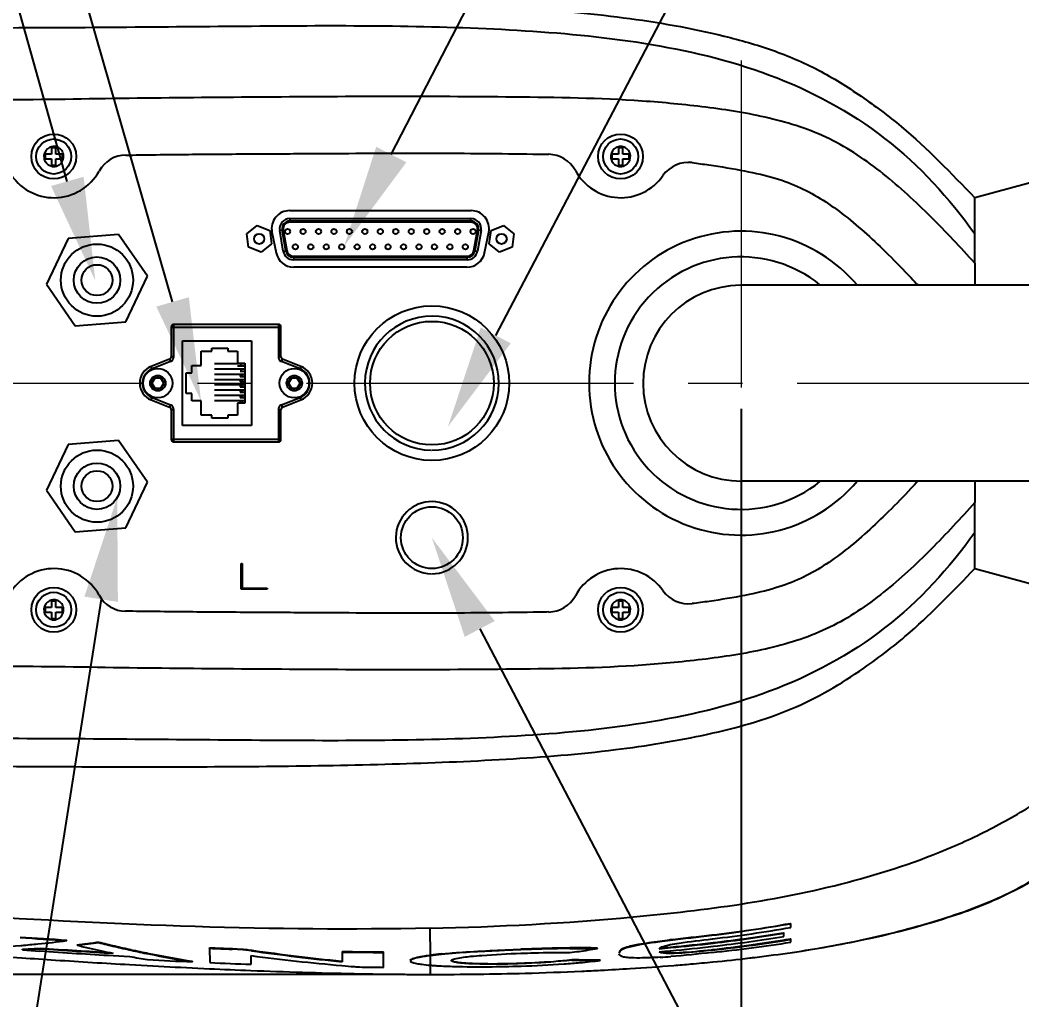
# Model space of a CAD drawing. Header units: millimetres. Extents: x 4086 to 8300, y 123 to 1549.
# Drawn here: x 6766.3 to 6824.6, y 633.9 to 691 of the extents above; entities that cross this region are included whole.
import ezdxf
from ezdxf import colors
from ezdxf.entities.mleader import LeaderData, LeaderLine
from ezdxf.math import Vec2, Vec3

# ---------------------------------------------------------------- set-up
doc = ezdxf.new("R2010")
doc.units = ezdxf.units.MM
doc.linetypes.add('CENTER2', pattern=[28.575, 19.05, -3.175, 3.175, -3.175])
doc.layers.add('中心线层', color=7, linetype='CENTER2', lineweight=0)
doc.layers.add('轮廓实线层', color=7, linetype='Continuous', lineweight=30)
doc.styles.add('思源黑', font='SourceHanSansCN-Normal.ttf')
doc.dimstyles.new('尺寸标注_3_10比例', dxfattribs={"dimtxt": 7, "dimasz": 6, "dimexe": 2, "dimexo": 1.5, "dimgap": 1, "dimtad": 1, "dimdec": 1, "dimlfac": 3.333333, "dimdsep": 46, "dimtxsty": '思源黑', "dimcen": 0.09, "dimadec": 0, "dimazin": 0, "dimtp": 0.01, "dimtm": 0.01, "dimtfac": 1, "dimtdec": 1, "dimtofl": 0, "dimtmove": 0, "dimatfit": 3, "dimfxl": 0, "dimtolj": 1, "dimarcsym": 0})

# ---------------------------------------------------------------- blocks, each defined once
blk = doc.blocks.new('*D1403')
at = {"layer": 'Defpoints', "color": 0}
for p in [(6673.255, 669.869), (6808.255, 669.869), (6808.255, 583.463)]:
    blk.add_point(p, dxfattribs=at)
at = {"layer": '轮廓实线层', "color": 0, "lineweight": -2}
for p, q in [((6673.255, 668.369), (6673.255, 581.463)), ((6808.255, 668.369), (6808.255, 581.463)), ((6679.255, 583.463), (6802.255, 583.463))]:
    blk.add_line(p, q, dxfattribs=at)
at = {"layer": '轮廓实线层', "color": 0}
for points in [[(6679.255, 584.463), (6679.255, 582.463), (6673.255, 583.463)], [(6802.255, 582.463), (6802.255, 584.463), (6808.255, 583.463)]]:
    blk.add_solid(points, dxfattribs=at)
at = {"layer": '轮廓实线层', "color": 0, "insert": (6740.755, 588.089), "char_height": 7, "attachment_point": 5, "style": '思源黑'}
blk.add_mtext('\\A1;450', dxfattribs=at)
blk = doc.blocks.new('*D1406')
at = {"layer": 'Defpoints', "color": 0}
for p in [(6808.255, 669.869), (6973.255, 669.869), (6973.255, 583.587)]:
    blk.add_point(p, dxfattribs=at)
at = {"layer": '轮廓实线层', "color": 0, "lineweight": -2}
for p, q in [((6808.255, 668.369), (6808.255, 581.587)), ((6973.255, 668.369), (6973.255, 581.587)), ((6814.255, 583.587), (6967.255, 583.587))]:
    blk.add_line(p, q, dxfattribs=at)
at = {"layer": '轮廓实线层', "color": 0}
for points in [[(6814.255, 584.587), (6814.255, 582.587), (6808.255, 583.587)], [(6967.255, 582.587), (6967.255, 584.587), (6973.255, 583.587)]]:
    blk.add_solid(points, dxfattribs=at)
at = {"layer": '轮廓实线层', "color": 0, "insert": (6890.755, 588.213), "char_height": 7, "attachment_point": 5, "style": '思源黑'}
blk.add_mtext('\\A1;550', dxfattribs=at)
blk = doc.blocks.new('*D1413')
at = {"layer": 'Defpoints', "color": 0}
for p in [(6790.176, 704.306), (6595.76, 635.432), (6790.175, 635.432)]:
    blk.add_point(p, dxfattribs=at)
at = {"layer": '轮廓实线层', "color": 0, "lineweight": -2}
for p, q in [((6788.676, 704.306), (6593.76, 704.306)), ((6595.76, 698.306), (6595.76, 641.432)), ((6788.675, 635.432), (6593.76, 635.432))]:
    blk.add_line(p, q, dxfattribs=at)
at = {"layer": '轮廓实线层', "color": 0}
for points in [[(6596.76, 698.306), (6594.76, 698.306), (6595.76, 704.306)], [(6594.76, 641.432), (6596.76, 641.432), (6595.76, 635.432)]]:
    blk.add_solid(points, dxfattribs=at)
at = {"layer": '轮廓实线层', "color": 0, "insert": (6591.133, 669.869), "char_height": 7, "attachment_point": 5, "rotation": 90, "style": '思源黑'}
blk.add_mtext('\\A1;229.6', dxfattribs=at)

msp = doc.modelspace()

# ---------------------------------------------------------------- linework, layer by layer
for p, q in [((6834.178, 683.969), (6821.868, 680.669)), ((6767.73, 683.196), (6767.73, 682.941)), ((6768.113, 683.196), (6767.73, 683.196)), ((6768.113, 683.579), (6768.113, 683.196)), ((6768.368, 683.579), (6768.113, 683.579)), ((6768.368, 683.196), (6768.368, 683.579)), ((6768.75, 683.196), (6768.368, 683.196)), ((6768.75, 682.941), (6768.75, 683.196)), ((6800.73, 683.196), (6800.73, 682.941)), ((6801.113, 683.196), (6800.73, 683.196)), ((6801.113, 683.579), (6801.113, 683.196)), ((6801.368, 683.579), (6801.113, 683.579)), ((6801.368, 683.196), (6801.368, 683.579)), ((6801.75, 683.196), (6801.368, 683.196)), ((6801.75, 682.941), (6801.75, 683.196)), ((6767.73, 682.941), (6768.113, 682.941)), ((6768.113, 682.941), (6768.113, 682.559)), ((6768.368, 682.559), (6768.368, 682.941)), ((6768.368, 682.941), (6768.75, 682.941)), ((6800.73, 682.941), (6801.113, 682.941)), ((6801.113, 682.941), (6801.113, 682.559)), ((6801.368, 682.559), (6801.368, 682.941)), ((6801.368, 682.941), (6801.75, 682.941)), ((6768.113, 682.559), (6768.368, 682.559)), ((6801.113, 682.559), (6801.368, 682.559)), ((6821.869, 678.569), (6821.868, 680.669)), ((6781.974, 679.919), (6792.537, 679.919)), ((6781.984, 679.454), (6781.984, 679.304)), ((6781.984, 679.454), (6792.526, 679.454)), ((6792.526, 679.304), (6781.984, 679.304)), ((6792.526, 679.244), (6781.984, 679.244)), ((6792.526, 679.304), (6792.526, 679.454)), ((6772.016, 678.529), (6769.082, 678.292)), ((6773.69, 676.107), (6772.016, 678.529)), ((6779.474, 678.557), (6780.087, 679.041)), ((6779.587, 677.786), (6779.474, 678.557)), ((6780.087, 679.041), (6780.811, 678.752)), ((6780.811, 678.752), (6780.924, 677.98)), ((6780.944, 678.662), (6781.186, 677.462)), ((6781.541, 678.776), (6781.393, 678.75)), ((6781.603, 677.55), (6781.393, 678.75)), ((6781.751, 677.576), (6781.541, 678.776)), ((6781.6, 678.787), (6781.81, 677.587)), ((6792.7, 677.587), (6792.91, 678.787)), ((6792.969, 678.776), (6792.759, 677.576)), ((6793.117, 678.75), (6792.907, 677.55)), ((6793.117, 678.75), (6792.969, 678.776)), ((6793.324, 677.462), (6793.566, 678.662)), ((6793.586, 677.98), (6793.699, 678.752)), ((6793.699, 678.752), (6794.423, 679.041)), ((6794.423, 679.041), (6795.036, 678.557)), ((6795.036, 678.557), (6794.923, 677.786)), ((6821.869, 676.848), (6821.869, 678.569)), ((6769.082, 678.292), (6767.82, 675.631)), ((6780.924, 677.98), (6780.311, 677.497)), ((6794.199, 677.497), (6793.586, 677.98)), ((6780.311, 677.497), (6779.587, 677.786)), ((6781.603, 677.55), (6781.751, 677.576)), ((6792.759, 677.576), (6792.907, 677.55)), ((6794.923, 677.786), (6794.199, 677.497)), ((6782.194, 677.264), (6792.316, 677.264)), ((6782.194, 677.204), (6782.194, 677.054)), ((6782.194, 677.204), (6792.316, 677.204)), ((6792.316, 677.054), (6782.194, 677.054)), ((6792.316, 677.054), (6792.316, 677.204)), ((6821.869, 676.848), (6821.868, 675.569)), ((6792.295, 676.619), (6782.215, 676.619)), ((6767.82, 675.631), (6769.494, 673.208)), ((6772.428, 673.446), (6773.69, 676.107)), ((6983.755, 675.569), (6808.255, 675.569)), ((6769.494, 673.208), (6772.428, 673.446)), ((6775.225, 671.411), (6775.225, 673.289)), ((6781.315, 673.289), (6775.225, 673.289)), ((6781.315, 673.289), (6781.315, 671.411)), ((6775.075, 673.139), (6775.075, 671.411)), ((6775.075, 673.139), (6781.465, 673.139)), ((6781.465, 671.411), (6781.465, 673.139)), ((6775.735, 667.409), (6775.735, 672.329)), ((6775.735, 672.329), (6779.755, 672.329)), ((6779.755, 672.329), (6779.755, 667.409)), ((6776.815, 670.904), (6776.815, 671.729)), ((6776.815, 671.729), (6777.445, 671.729)), ((6777.445, 671.729), (6777.445, 671.909)), ((6777.445, 671.909), (6778.375, 671.909)), ((6778.375, 671.909), (6778.375, 671.729)), ((6778.375, 671.729), (6778.945, 671.729)), ((6778.945, 671.729), (6778.945, 671.039)), ((6774.98, 671.272), (6773.907, 670.844)), ((6775.036, 671.133), (6773.962, 670.705)), ((6774.98, 671.272), (6775.036, 671.133)), ((6775.225, 671.411), (6775.075, 671.411)), ((6777.6, 671.009), (6779.365, 671.009)), ((6778.945, 671.039), (6779.365, 671.039)), ((6779.125, 671.009), (6779.125, 670.871)), ((6779.365, 671.039), (6779.365, 668.699)), ((6781.465, 671.411), (6781.315, 671.411)), ((6781.504, 671.133), (6781.56, 671.272)), ((6782.578, 670.705), (6781.504, 671.133)), ((6782.633, 670.844), (6781.56, 671.272)), ((6773.962, 670.705), (6773.907, 670.844)), ((6775.945, 669.269), (6775.945, 670.469)), ((6775.945, 670.469), (6776.275, 670.469)), ((6776.275, 670.469), (6776.275, 670.904)), ((6776.275, 670.904), (6776.815, 670.904)), ((6777.6, 670.703), (6779.365, 670.703)), ((6777.6, 670.397), (6779.365, 670.397)), ((6778.945, 670.871), (6779.365, 670.871)), ((6779.085, 670.565), (6779.365, 670.565)), ((6779.085, 670.397), (6779.085, 670.259)), ((6779.125, 670.703), (6779.125, 670.565)), ((6779.221, 670.259), (6779.221, 670.397)), ((6782.633, 670.844), (6782.578, 670.705)), ((6774.122, 670.169), (6773.949, 669.869)), ((6773.949, 669.869), (6774.122, 669.569)), ((6774.468, 670.169), (6774.122, 670.169)), ((6774.641, 669.869), (6774.468, 670.169)), ((6774.468, 669.569), (6774.641, 669.869)), ((6777.6, 670.091), (6779.365, 670.091)), ((6777.6, 669.785), (6779.365, 669.785)), ((6779.085, 670.259), (6779.365, 670.259)), ((6779.085, 670.091), (6779.085, 669.953)), ((6779.085, 669.953), (6779.365, 669.953)), ((6779.085, 669.785), (6779.085, 669.647)), ((6779.221, 669.953), (6779.221, 670.091)), ((6779.221, 669.647), (6779.221, 669.785)), ((6782.072, 670.169), (6781.899, 669.869)), ((6781.899, 669.869), (6782.072, 669.569)), ((6782.418, 670.169), (6782.072, 670.169)), ((6782.591, 669.869), (6782.418, 670.169)), ((6782.418, 669.569), (6782.591, 669.869)), ((6774.122, 669.569), (6774.468, 669.569)), ((6776.275, 669.269), (6775.945, 669.269)), ((6776.275, 668.834), (6776.275, 669.269)), ((6777.6, 669.479), (6779.365, 669.479)), ((6777.6, 669.173), (6779.365, 669.173)), ((6779.085, 669.647), (6779.365, 669.647)), ((6779.085, 669.479), (6779.085, 669.341)), ((6779.085, 669.341), (6779.365, 669.341)), ((6779.085, 669.173), (6779.085, 669.035)), ((6779.221, 669.341), (6779.221, 669.479)), ((6779.221, 669.035), (6779.221, 669.173)), ((6782.072, 669.569), (6782.418, 669.569)), ((6773.907, 668.893), (6773.962, 669.033)), ((6773.907, 668.893), (6774.98, 668.466)), ((6773.962, 669.033), (6775.036, 668.605)), ((6775.036, 668.605), (6774.98, 668.466)), ((6776.815, 668.834), (6776.275, 668.834)), ((6776.815, 668.009), (6776.815, 668.834)), ((6777.6, 668.867), (6779.365, 668.867)), ((6778.945, 668.729), (6779.365, 668.729)), ((6778.945, 668.699), (6778.945, 668.009)), ((6779.365, 668.699), (6778.945, 668.699)), ((6779.085, 669.035), (6779.365, 669.035)), ((6779.085, 668.867), (6779.085, 668.729)), ((6779.221, 668.729), (6779.221, 668.867)), ((6781.504, 668.605), (6782.578, 669.033)), ((6781.56, 668.466), (6781.504, 668.605)), ((6781.56, 668.466), (6782.633, 668.893)), ((6782.578, 669.033), (6782.633, 668.893)), ((6775.075, 668.326), (6775.075, 666.599)), ((6775.075, 668.326), (6775.225, 668.326)), ((6775.225, 666.449), (6775.225, 668.326)), ((6777.445, 668.009), (6776.815, 668.009)), ((6777.445, 667.829), (6777.445, 668.009)), ((6778.375, 668.009), (6778.375, 667.829)), ((6778.945, 668.009), (6778.375, 668.009)), ((6781.315, 668.326), (6781.315, 666.449)), ((6781.315, 668.326), (6781.465, 668.326)), ((6781.465, 666.599), (6781.465, 668.326)), ((6778.375, 667.829), (6777.445, 667.829)), ((6779.755, 667.409), (6775.735, 667.409)), ((6769.082, 666.292), (6767.82, 663.631)), ((6772.016, 666.529), (6769.082, 666.292)), ((6773.69, 664.107), (6772.016, 666.529)), ((6775.075, 666.599), (6781.465, 666.599)), ((6775.225, 666.449), (6781.315, 666.449)), ((6772.428, 661.446), (6773.69, 664.107)), ((6983.755, 664.169), (6808.255, 664.169)), ((6821.868, 664.169), (6821.869, 662.922)), ((6767.82, 663.631), (6769.494, 661.208)), ((6821.869, 661.168), (6821.869, 662.922)), ((6769.494, 661.208), (6772.428, 661.446)), ((6821.868, 659.069), (6821.869, 661.168)), ((6779.155, 657.869), (6779.155, 659.369)), ((6779.155, 659.369), (6779.215, 659.369)), ((6779.215, 659.369), (6779.215, 657.929)), ((6821.868, 659.069), (6834.178, 655.768)), ((6780.655, 657.869), (6779.155, 657.869)), ((6779.215, 657.929), (6780.655, 657.929)), ((6780.655, 657.929), (6780.655, 657.869)), ((6768.113, 657.179), (6768.113, 656.796)), ((6768.368, 657.179), (6768.113, 657.179)), ((6768.368, 656.796), (6768.368, 657.179)), ((6801.113, 657.179), (6801.113, 656.796)), ((6801.368, 657.179), (6801.113, 657.179)), ((6801.368, 656.796), (6801.368, 657.179)), ((6767.73, 656.796), (6767.73, 656.541)), ((6768.113, 656.796), (6767.73, 656.796)), ((6767.73, 656.541), (6768.113, 656.541)), ((6768.113, 656.541), (6768.113, 656.159)), ((6768.75, 656.796), (6768.368, 656.796)), ((6768.368, 656.159), (6768.368, 656.541)), ((6768.368, 656.541), (6768.75, 656.541)), ((6768.75, 656.541), (6768.75, 656.796)), ((6800.73, 656.796), (6800.73, 656.541)), ((6801.113, 656.796), (6800.73, 656.796)), ((6800.73, 656.541), (6801.113, 656.541)), ((6801.113, 656.541), (6801.113, 656.159)), ((6801.75, 656.796), (6801.368, 656.796)), ((6801.368, 656.159), (6801.368, 656.541)), ((6801.368, 656.541), (6801.75, 656.541)), ((6801.75, 656.541), (6801.75, 656.796)), ((6768.113, 656.159), (6768.368, 656.159)), ((6801.113, 656.159), (6801.368, 656.159)), ((6811.114, 638.403), (6811.151, 638.409)), ((6811.151, 638.378), (6811.151, 638.409)), ((6811.153, 638.17), (6811.151, 638.378)), ((6790.166, 636.556), (6790.159, 638.128)), ((6810.722, 637.864), (6810.755, 637.869)), ((6810.755, 637.643), (6810.755, 637.869)), ((6766.316, 637.121), (6766.389, 637.127)), ((6769.002, 637.406), (6769.002, 637.436)), ((6769.606, 637.133), (6769.606, 637.163)), ((6770.858, 637.289), (6770.858, 637.319)), ((6804.139, 637.44), (6804.097, 637.435)), ((6806.574, 637.502), (6806.606, 637.506)), ((6811.132, 637.502), (6811.161, 637.507)), ((6811.161, 637.313), (6811.161, 637.507)), ((6766.412, 636.898), (6766.755, 636.919)), ((6766.412, 636.868), (6766.412, 636.898)), ((6766.412, 636.868), (6767.428, 636.799)), ((6767.439, 636.934), (6767.439, 636.964)), ((6771.69, 636.534), (6772.669, 636.478)), ((6777.31, 636.96), (6777.31, 636.99)), ((6777.31, 636.96), (6777.323, 636.122)), ((6778.62, 636.907), (6778.62, 636.938)), ((6779.662, 636.826), (6779.662, 636.856)), ((6779.662, 636.856), (6779.766, 636.841)), ((6779.762, 636.811), (6779.662, 636.826)), ((6779.724, 636.027), (6779.724, 636.528)), ((6785.041, 636.769), (6785.041, 636.173)), ((6787.431, 636.718), (6787.431, 636.748)), ((6787.444, 635.847), (6787.431, 636.717)), ((6790.17, 635.972), (6790.167, 636.526)), ((6795.44, 636.87), (6795.44, 636.901)), ((6799.897, 636.938), (6799.897, 636.968)), ((6801.16, 636.668), (6801.16, 636.665)), ((6804.127, 636.811), (6804.168, 636.815)), ((6804.139, 636.658), (6804.139, 636.689)), ((6806.543, 636.875), (6806.615, 636.883)), ((6806.615, 636.853), (6806.547, 636.845)), ((6806.615, 636.853), (6806.615, 636.883)), ((6772.649, 636.01), (6773.681, 635.952)), ((6776.312, 636.169), (6776.312, 636.199)), ((6784.984, 636.208), (6785.041, 636.203)), ((6789.014, 636.234), (6789.015, 636.223)), ((6789.015, 636.223), (6789.015, 636.216)), ((6790.175, 635.435), (6790.17, 635.972)), ((6791.394, 636.241), (6791.392, 636.248)), ((6798.41, 636.27), (6798.41, 636.301)), ((6800.06, 636.252), (6800.06, 636.282)), ((6776.297, 635.818), (6777.307, 635.77)), ((6790.023, 635.432), (6790.175, 635.432))]:
    msp.add_line(p, q)
for centre, radius in [((6768.24, 683.069), 1.305), ((6801.24, 683.069), 1.305), ((6768.24, 683.069), 1.02), ((6801.24, 683.069), 1.02), ((6780.199, 678.269), 0.3), ((6781.855, 678.704), 0.15), ((6782.755, 678.704), 0.15), ((6783.655, 678.704), 0.15), ((6784.555, 678.704), 0.15), ((6785.455, 678.704), 0.15), ((6786.355, 678.704), 0.15), ((6787.255, 678.704), 0.15), ((6788.155, 678.704), 0.15), ((6789.055, 678.704), 0.15), ((6789.955, 678.704), 0.15), ((6790.855, 678.704), 0.15), ((6791.755, 678.704), 0.15), ((6792.655, 678.704), 0.15), ((6794.311, 678.269), 0.3), ((6770.755, 675.869), 2.1), ((6782.305, 677.804), 0.15), ((6783.205, 677.804), 0.15), ((6784.105, 677.804), 0.15), ((6785.005, 677.804), 0.15), ((6785.905, 677.804), 0.15), ((6786.805, 677.804), 0.15), ((6787.705, 677.804), 0.15), ((6788.605, 677.804), 0.15), ((6789.505, 677.804), 0.15), ((6790.405, 677.804), 0.15), ((6791.305, 677.804), 0.15), ((6792.205, 677.804), 0.15), ((6770.755, 675.869), 1.35), ((6770.755, 675.869), 0.9), ((6790.255, 669.869), 4.5), ((6790.255, 669.869), 3.6), ((6790.255, 669.869), 3.6), ((6790.255, 669.869), 3.6), ((6774.295, 669.869), 0.855), ((6782.245, 669.869), 0.855), ((6774.295, 669.869), 0.45), ((6774.295, 669.869), 0.346), ((6782.245, 669.869), 0.45), ((6782.245, 669.869), 0.346), ((6770.755, 663.869), 2.1), ((6770.755, 663.869), 1.35), ((6770.755, 663.869), 0.9), ((6790.255, 660.869), 1.8), ((6768.24, 656.669), 1.305), ((6768.24, 656.669), 1.02), ((6801.24, 656.669), 1.305), ((6801.24, 656.669), 1.02)]:
    msp.add_circle(centre, radius)
for centre, radius, start, end in [((6768.239, 683.071), 0.574, 115.14673, 129.03565), ((6768.239, 683.063), 0.583, 67.94946, 76.10171), ((6768.239, 683.068), 0.578, 6.53968, 37.11169), ((6797.024, 681.396), 1.8, 28.25909, 88.91029), ((6801.239, 683.071), 0.574, 115.14673, 129.03565), ((6801.239, 683.063), 0.583, 67.94946, 76.10171), ((6801.239, 683.068), 0.578, 6.53968, 37.11169), ((6768.257, 683.074), 0.594, 214.97126, 221.61615), ((6772.455, 681.35), 1.8, 90.82633, 150.97089), ((6801.257, 683.074), 0.594, 214.97126, 221.61615), ((6805.189, 680.924), 1.8, 82.87435, 145.11494), ((6768.252, 683.669), 3, 210.47725, 331.20217), ((6801.252, 683.669), 3, 208.25909, 325.11494), ((6781.974, 678.869), 1.05, 90, 191.38504), ((6792.537, 678.869), 1.05, 348.61496, 90), ((6781.984, 678.854), 0.6, 90, 189.92625), ((6781.984, 678.854), 0.45, 89.9999, 189.92634), ((6781.984, 678.854), 0.39, 89.99972, 189.92653), ((6792.526, 678.854), 0.6, 350.07375, 90), ((6792.526, 678.854), 0.45, 350.07366, 90.0001), ((6792.526, 678.854), 0.39, 350.07347, 90.00028), ((6808.255, 669.869), 8.85, 40.2398, 319.75513), ((6782.215, 677.669), 1.05, 191.38504, 270), ((6782.194, 677.654), 0.6, 189.92625, 270), ((6782.194, 677.654), 0.45, 189.92619, 270.00006), ((6782.194, 677.654), 0.39, 189.92607, 270.00018), ((6792.295, 677.669), 1.05, 270, 348.61496), ((6792.316, 677.654), 0.39, 269.99982, 350.07393), ((6792.316, 677.654), 0.45, 269.99994, 350.07381), ((6792.316, 677.654), 0.6, 270, 350.07375), ((6808.255, 669.869), 7.35, 51.26847, 308.69146), ((6808.255, 669.869), 5.7, 90.22541, 270.22541), ((6775.225, 673.139), 0.15, 90, 180), ((6781.315, 673.139), 0.15, 0, 90), ((6790.255, 669.869), 3.9, 270, 269.34998), ((6774.925, 671.411), 0.15, 291.71175, 0), ((6774.925, 671.411), 0.3, 291.71175, 0), ((6781.615, 671.411), 0.3, 180, 248.28825), ((6781.615, 671.411), 0.15, 180, 248.28825), ((6774.295, 669.869), 1.05, 111.71175, 248.28825), ((6774.295, 669.869), 0.9, 111.71175, 248.28825), ((6782.245, 669.869), 0.9, 291.71175, 68.28825), ((6782.245, 669.869), 1.05, 291.71175, 68.28825), ((6774.925, 668.326), 0.3, 0, 68.28825), ((6781.615, 668.326), 0.3, 111.71175, 180), ((6774.925, 668.326), 0.15, 0, 68.28825), ((6781.615, 668.326), 0.15, 111.71175, 180), ((6775.225, 666.599), 0.15, 180, 270), ((6781.315, 666.599), 0.15, 270, 0), ((6790.255, 660.869), 2.1, 270, 268.71429), ((6768.252, 656.069), 3, 28.88456, 149.52274), ((6801.252, 656.069), 3, 34.885, 151.74087), ((6772.455, 658.387), 1.8, 208.88456, 269.17363), ((6805.189, 658.814), 1.8, 214.885, 277.12642), ((6768.239, 656.671), 0.574, 115.14673, 129.03565), ((6768.239, 656.663), 0.583, 67.94946, 76.10171), ((6768.239, 656.668), 0.578, 6.53968, 37.11169), ((6797.024, 658.341), 1.8, 271.08963, 331.74087), ((6801.239, 656.671), 0.574, 115.14673, 129.03565), ((6801.239, 656.663), 0.583, 67.94946, 76.10171), ((6801.239, 656.668), 0.578, 6.53968, 37.11169), ((6768.257, 656.674), 0.594, 214.97126, 221.61615), ((6801.257, 656.674), 0.594, 214.97126, 221.61615), ((6796.422, 724.79), 88.095, 276.6559, 279.34125), ((6796.435, 724.696), 88.03, 276.65491, 279.36179), ((6761.06, 700.273), 63.37, 272.56816, 274.75812), ((6798.222, 1110.44), 473.905, 266.13455, 266.46496), ((6798.22, 1110.404), 473.899, 266.13477, 266.46519), ((6761.236, 697.94), 61.031, 274.84312, 275.71681), ((6761.331, 697.016), 60.102, 275.71432, 277.33206), ((6763.011, 695.184), 58.424, 276.48156, 277.71844), ((6763.029, 695.056), 58.265, 276.48142, 276.89208), ((6784.081, 697.477), 62.056, 256.51091, 257.18023), ((6763.001, 695.285), 58.496, 276.89248, 277.71881), ((6786.927, 701.515), 66.177, 255.94667, 256.78491), ((6786.745, 700.769), 65.439, 255.94876, 256.79031), ((6786.582, 700.044), 64.666, 256.78493, 257.63953), ((6812.805, 568.219), 69.731, 97.1471, 97.65246), ((6811.902, 575.228), 62.695, 97.15096, 97.67538), ((6793.494, 749.096), 112.576, 275.42999, 276.7025), ((6793.494, 749.093), 112.604, 275.42993, 276.70246), ((6796.508, 727.535), 91.213, 276.3619, 279.00564), ((6796.506, 727.548), 91.257, 276.3599, 279.00528), ((6796.446, 725.894), 89.403, 276.55907, 279.20942), ((6798.952, 711.559), 75.052, 279.07156, 279.3396), ((6798.966, 711.476), 74.998, 279.07113, 279.35854), ((6806.904, 1228.084), 593.068, 265.86226, 266.081298), ((6762.773, 701.46), 64.695, 273.22438, 274.13617), ((6762.802, 701.054), 64.257, 273.527, 274.13816), ((6798.957, 1108.606), 472.859, 266.17681, 266.69425), ((6799.371, 1114.983), 479.084, 266.17826, 266.43565), ((6798.25, 1097.528), 461.623, 266.17297, 266.70261), ((6797.432, 1083.76), 447.801, 266.4349, 266.67984), ((6783.916, 696.753), 61.313, 257.18072, 257.84819), ((6784, 697.153), 61.722, 257.84977, 258.50305), ((6786.6, 700.148), 64.801, 256.79032, 257.6541), ((6786.458, 699.49), 64.099, 257.64158, 258.58473), ((6786.577, 700.052), 64.703, 257.65532, 258.5795), ((6786.891, 701.668), 66.348, 258.59026, 260.82524), ((6786.888, 701.723), 66.372, 258.6024, 260.83134), ((6790.554, 953.055), 316.342, 267.6006, 267.83814), ((6790.553, 953.041), 316.359, 267.60081, 267.83833), ((6797.402, 774.062), 138.666, 262.67575, 264.87754), ((6798.444, 769.065), 133.567, 261.95958, 264.24072), ((6798.443, 769.072), 133.543, 261.96046, 264.21574), ((6788.278, 869.267), 232.521, 269.20229, 269.79121), ((6788.279, 869.267), 232.551, 269.20236, 269.79121), ((6793.317, 611.621), 25.134, 95.73428, 97.20137), ((6793.319, 611.571), 25.153, 95.73303, 97.19912), ((6799.55, 534.598), 102.385, 90.93976, 92.30062), ((6799.549, 534.57), 102.383, 90.93939, 92.30019), ((6799.03, 563.442), 73.536, 90.57307, 90.90381), ((6799.03, 563.401), 73.547, 90.57249, 90.9035), ((6784.363, 738.71), 102.951, 277.77137, 278.37707), ((6784.544, 737.48), 101.707, 278.37726, 278.68208), ((6791.832, 766.097), 129.688, 275.15867, 275.45023), ((6791.846, 768), 131.763, 275.07239, 275.34831), ((6791.859, 765.807), 129.367, 275.17894, 275.45051), ((6793.534, 750.439), 114.121, 275.34634, 276.60393), ((6798.652, 722.867), 87.063, 276.86852, 278.31613), ((6804.49, 1192.891), 557.792, 266.08162, 266.28438), ((6801.574, 1147.478), 512.286, 266.28066, 266.76318), ((6784.914, 703.434), 68.066, 259.63653, 260.51448), ((6798.498, 1092.717), 457.438, 266.89011, 267.21814), ((6794.643, 1030.689), 394.946, 266.95979, 267.33964), ((6791.574, 966.733), 330.918, 267.53165, 267.94774), ((6798.042, 780.99), 145.623, 264.86984, 265.15654), ((6791.57, 652.239), 16.328, 265.0809, 265.50936), ((6791.797, 655.175), 19.272, 265.52114, 266.2989), ((6793.653, 696.38), 60.485, 271.70535, 274.07342), ((6794.437, 684.948), 49.025, 274.10852, 274.68495), ((6799.955, 730.652), 94.364, 269.06166, 269.72904), ((6800.756, 770.476), 134.226, 268.99866, 269.70311), ((6792.678, 781.351), 145.859, 273.58442, 274.5838), ((6801.348, 675.961), 39.587, 273.19721, 274.08463), ((6793.576, 769.914), 134.387, 274.59185, 275.02128), ((6794.461, 759.912), 124.346, 275.01866, 275.61002), ((6795.808, 746.359), 110.726, 275.60169, 276.72198), ((6796.759, 738.105), 102.417, 276.73445, 276.90068), ((6795.114, 1020.595), 385.237, 267.35066, 267.70825), ((6792.044, 940.642), 305.225, 267.68389, 268.8152), ((6790.849, 887.889), 252.459, 268.83884, 269.49534), ((6789.431, 881.1), 245.261, 269.31439, 269.53579), ((6790.552, 855.945), 220.513, 269.49961, 269.86277), ((6790.336, 837.223), 201.788, 269.95448, 271.51781), ((6790.931, 812.619), 177.177, 271.53628, 272.60375), ((6791.296, 804.194), 168.744, 272.60966, 272.98499), ((6791.676, 797.078), 161.618, 272.98182, 273.59041)]:
    msp.add_arc(centre, radius, start, end)
for points, knots in [([(6834.176, 683.97), (6833.267, 685.875), (6831.692, 688.676), (6828.836, 691.862), (6826.262, 693.827), (6823.493, 695.507), (6819.607, 697.389), (6812.509, 699.716), (6802.247, 701.098), (6794.107, 701.525), (6790.159, 701.609)], [0, 0, 0, 0, 0.126246, 0.190238, 0.254559, 0.319117, 0.383726, 0.512408, 0.763865, 1, 1, 1, 1]), ([(6715.574, 691.329), (6720.439, 691.454), (6730.196, 691.682), (6744.983, 691.954), (6759.868, 692.154), (6774.526, 692.243), (6786.315, 692.149), (6795.185, 691.772), (6801.36, 691.251), (6806.311, 690.389), (6810.097, 689.315), (6812.798, 688.17), (6815.272, 686.602), (6818.434, 684.248), (6820.487, 682.093), (6821.87, 680.668)], [0, 0, 0, 0, 0.133338, 0.267431, 0.405221, 0.541209, 0.669074, 0.728182, 0.78445, 0.838775, 0.865535, 0.892153, 0.918811, 0.94559, 1, 1, 1, 1]), ([(6765.235, 690.57), (6770.395, 690.577), (6780.387, 690.701), (6792.861, 690.715), (6802.656, 689.827), (6810.049, 688.126), (6816.885, 684.473), (6820.39, 680.644), (6821.869, 678.569)], [0, 0, 0, 0, 0.256969, 0.497728, 0.620545, 0.746146, 0.873124, 1, 1, 1, 1]), ([(6821.868, 676.848), (6821.044, 677.78), (6819.328, 679.585), (6816.601, 682.132), (6813.49, 684.256), (6809.9, 685.4), (6806.213, 685.971), (6801.256, 686.451), (6795.03, 686.54), (6787.566, 686.577), (6780.099, 686.523), (6772.634, 686.468), (6767.657, 686.369), (6765.168, 686.369)], [0, 0, 0, 0, 0.062515, 0.125011, 0.187431, 0.249817, 0.312323, 0.374835, 0.499859, 0.624894, 0.74993, 0.874964, 1, 1, 1, 1]), ([(6772.429, 683.15), (6772.703, 683.154), (6774.24, 683.176), (6776.983, 683.204), (6780.625, 683.226), (6784.119, 683.246), (6787.44, 683.264), (6790.59, 683.266), (6793.591, 683.247), (6795.733, 683.22), (6796.872, 683.199), (6797.058, 683.196)], [0, 0, 0, 0, 0.033338, 0.187071, 0.334648, 0.475794, 0.610393, 0.738339, 0.860243, 0.977178, 1, 1, 1, 1]), ([(6768.471, 682.546), (6768.485, 682.552), (6768.514, 682.563), (6768.542, 682.578), (6768.555, 682.586)], [0, 0, 0, 0, 0.502353, 1, 1, 1, 1]), ([(6768.555, 682.586), (6768.565, 682.592), (6768.586, 682.605), (6768.605, 682.62), (6768.614, 682.628)], [0, 0, 0, 0, 0.497104, 1, 1, 1, 1]), ([(6801.471, 682.546), (6801.485, 682.552), (6801.514, 682.563), (6801.542, 682.578), (6801.555, 682.586)], [0, 0, 0, 0, 0.502353, 1, 1, 1, 1]), ([(6801.555, 682.586), (6801.565, 682.592), (6801.586, 682.605), (6801.605, 682.62), (6801.614, 682.628)], [0, 0, 0, 0, 0.497104, 1, 1, 1, 1]), ([(6805.413, 682.71), (6805.735, 682.669), (6806.766, 682.531), (6808.466, 682.252), (6810.26, 681.839), (6811.703, 681.295), (6813.022, 680.565), (6814.307, 679.646), (6815.586, 678.559), (6816.853, 677.363), (6817.85, 676.325), (6818.428, 675.715), (6818.563, 675.57)], [0, 0, 0, 0, 0.058462, 0.187334, 0.309184, 0.423881, 0.533319, 0.63993, 0.74609, 0.85221, 0.964994, 1, 1, 1, 1]), ([(6768.164, 682.491), (6768.177, 682.488), (6768.202, 682.484), (6768.228, 682.488), (6768.24, 682.492)], [0, 0, 0, 0, 0.507427, 1, 1, 1, 1]), ([(6768.24, 682.492), (6768.252, 682.488), (6768.277, 682.484), (6768.302, 682.488), (6768.314, 682.491)], [0, 0, 0, 0, 0.493074, 1, 1, 1, 1]), ([(6801.164, 682.491), (6801.177, 682.488), (6801.202, 682.484), (6801.228, 682.488), (6801.24, 682.492)], [0, 0, 0, 0, 0.507427, 1, 1, 1, 1]), ([(6801.24, 682.492), (6801.252, 682.488), (6801.277, 682.484), (6801.302, 682.488), (6801.314, 682.491)], [0, 0, 0, 0, 0.493074, 1, 1, 1, 1]), ([(6818.55, 664.165), (6818.417, 664.02), (6817.858, 663.411), (6816.888, 662.413), (6815.596, 661.186), (6814.326, 660.107), (6813.037, 659.181), (6811.719, 658.45), (6810.277, 657.904), (6808.487, 657.489), (6806.78, 657.209), (6805.742, 657.069), (6805.413, 657.028)], [0, 0, 0, 0, 0.03494, 0.147901, 0.253872, 0.359914, 0.46638, 0.575637, 0.690126, 0.81175, 0.940411, 1, 1, 1, 1]), ([(6821.868, 662.922), (6821.04, 661.993), (6819.357, 660.156), (6816.614, 657.622), (6813.509, 655.49), (6809.918, 654.341), (6806.229, 653.769), (6801.27, 653.288), (6795.042, 653.197), (6787.575, 653.161), (6780.105, 653.215), (6772.637, 653.269), (6767.658, 653.369), (6765.168, 653.369)], [0, 0, 0, 0, 0.062512, 0.125012, 0.187432, 0.249817, 0.312324, 0.374836, 0.49986, 0.624894, 0.74993, 0.874964, 1, 1, 1, 1]), ([(6821.869, 661.168), (6820.39, 659.094), (6816.885, 655.264), (6810.049, 651.611), (6802.656, 649.911), (6792.861, 649.022), (6780.387, 649.037), (6770.395, 649.161), (6765.235, 649.168)], [0, 0, 0, 0, 0.126876, 0.253854, 0.379455, 0.502272, 0.743031, 1, 1, 1, 1]), ([(6715.574, 648.41), (6723.803, 648.193), (6738.259, 647.886), (6757.786, 647.601), (6773.68, 647.494), (6785.565, 647.577), (6794.498, 647.924), (6800.646, 648.407), (6806.21, 649.312), (6811.196, 650.666), (6815.075, 652.936), (6818.647, 655.707), (6820.65, 657.811), (6821.869, 659.069)], [0, 0, 0, 0, 0.225586, 0.396207, 0.535119, 0.661156, 0.721814, 0.780094, 0.829949, 0.87629, 0.920629, 0.952023, 1, 1, 1, 1]), ([(6797.058, 656.542), (6796.878, 656.538), (6795.745, 656.518), (6793.608, 656.49), (6790.605, 656.471), (6787.454, 656.474), (6784.131, 656.491), (6780.636, 656.512), (6776.991, 656.533), (6774.245, 656.562), (6772.702, 656.584), (6772.423, 656.588), (6772.42, 656.588)], [0, 0, 0, 0, 0.022068, 0.139017, 0.260937, 0.388899, 0.523522, 0.6647, 0.812315, 0.966094, 0.999647, 1, 1, 1, 1]), ([(6768.164, 656.091), (6768.177, 656.088), (6768.202, 656.084), (6768.228, 656.088), (6768.24, 656.092)], [0, 0, 0, 0, 0.507427, 1, 1, 1, 1]), ([(6768.24, 656.092), (6768.252, 656.088), (6768.277, 656.084), (6768.302, 656.088), (6768.314, 656.091)], [0, 0, 0, 0, 0.493074, 1, 1, 1, 1]), ([(6768.471, 656.146), (6768.485, 656.152), (6768.514, 656.163), (6768.542, 656.178), (6768.555, 656.186)], [0, 0, 0, 0, 0.502353, 1, 1, 1, 1]), ([(6768.555, 656.186), (6768.565, 656.192), (6768.586, 656.205), (6768.605, 656.22), (6768.614, 656.228)], [0, 0, 0, 0, 0.497104, 1, 1, 1, 1]), ([(6790.159, 638.128), (6794.107, 638.212), (6802.247, 638.64), (6812.509, 640.021), (6819.607, 642.349), (6823.493, 644.231), (6826.262, 645.911), (6828.836, 647.876), (6831.692, 651.062), (6833.267, 653.862), (6834.176, 655.767)], [0, 0, 0, 0, 0.236135, 0.487592, 0.616274, 0.680883, 0.745441, 0.809762, 0.873754, 1, 1, 1, 1]), ([(6801.164, 656.091), (6801.177, 656.088), (6801.202, 656.084), (6801.228, 656.088), (6801.24, 656.092)], [0, 0, 0, 0, 0.507427, 1, 1, 1, 1]), ([(6801.24, 656.092), (6801.252, 656.088), (6801.277, 656.084), (6801.302, 656.088), (6801.314, 656.091)], [0, 0, 0, 0, 0.493074, 1, 1, 1, 1]), ([(6801.471, 656.146), (6801.485, 656.152), (6801.514, 656.163), (6801.542, 656.178), (6801.555, 656.186)], [0, 0, 0, 0, 0.502353, 1, 1, 1, 1]), ([(6801.555, 656.186), (6801.565, 656.192), (6801.586, 656.205), (6801.605, 656.22), (6801.614, 656.228)], [0, 0, 0, 0, 0.497104, 1, 1, 1, 1]), ([(6811.244, 636.72), (6812.635, 636.924), (6815.406, 637.409), (6819.488, 638.46), (6823.484, 639.849), (6827.128, 642.015), (6829.884, 644.191), (6832.065, 645.965), (6833.47, 647.557), (6834.493, 649.41), (6835.584, 652), (6836.234, 654.009), (6836.629, 655.357)], [0, 0, 0, 0, 0.12504, 0.250069, 0.37505, 0.499991, 0.625001, 0.687526, 0.749978, 0.812463, 0.874978, 1, 1, 1, 1]), ([(6811.251, 636.719), (6814.031, 637.123), (6818.172, 637.984), (6823.501, 639.838), (6827.145, 642.009), (6829.904, 644.184), (6832.089, 645.955), (6833.494, 647.549), (6834.516, 649.404), (6835.609, 651.995), (6836.257, 654.005), (6836.653, 655.353)], [0, 0, 0, 0, 0.249927, 0.374966, 0.499952, 0.624962, 0.68749, 0.749964, 0.812466, 0.874975, 1, 1, 1, 1]), ([(6790.159, 638.128), (6781.04, 637.934), (6762.819, 638.682), (6735.682, 641.022), (6713.225, 643.658), (6695.423, 646.169), (6686.583, 647.576), (6682.201, 648.416)], [0, 0, 0, 0, 0.252046, 0.503201, 0.752723, 0.876712, 1, 1, 1, 1]), ([(6803.528, 637.361), (6803.105, 637.304), (6802.396, 637.196), (6801.661, 637.06), (6801.16, 636.85), (6801.16, 636.699)], [0, 0, 0, 0, 0.510842, 0.818929, 1, 1, 1, 1]), ([(6803.52, 637.329), (6802.864, 637.241), (6802.178, 637.174), (6801.186, 636.859), (6801.162, 636.697)], [0, 0, 0, 0, 0.801772, 1, 1, 1, 1]), ([(6803.493, 636.934), (6803.501, 636.947), (6803.584, 637.031), (6803.704, 637.062), (6803.8, 637.089)], [0, 0, 0, 0, 0.135808, 1, 1, 1, 1]), ([(6803.8, 637.089), (6803.823, 637.096), (6803.933, 637.126), (6804.044, 637.15), (6804.133, 637.168)], [0, 0, 0, 0, 0.208598, 1, 1, 1, 1]), ([(6804.133, 637.168), (6804.306, 637.202), (6805.117, 637.331), (6805.933, 637.425), (6806.574, 637.502)], [0, 0, 0, 0, 0.214802, 1, 1, 1, 1]), ([(6778.62, 636.938), (6778.719, 636.934), (6779.066, 636.916), (6779.414, 636.892), (6779.662, 636.856)], [0, 0, 0, 0, 0.28274, 1, 1, 1, 1]), ([(6779.662, 636.826), (6779.591, 636.836), (6779.245, 636.876), (6778.897, 636.897), (6778.62, 636.907)], [0, 0, 0, 0, 0.204631, 1, 1, 1, 1]), ([(6790.167, 636.526), (6789.878, 636.49), (6789.493, 636.433), (6789.136, 636.337), (6789.013, 636.268), (6789.013, 636.234)], [0, 0, 0, 0, 0.722899, 0.914598, 1, 1, 1, 1]), ([(6789.133, 636.357), (6789.185, 636.378), (6789.524, 636.475), (6789.874, 636.519), (6790.166, 636.556)], [0, 0, 0, 0, 0.159993, 1, 1, 1, 1]), ([(6790.806, 636.629), (6791.139, 636.661), (6792.681, 636.785), (6794.228, 636.854), (6795.44, 636.901)], [0, 0, 0, 0, 0.216251, 1, 1, 1, 1]), ([(6795.44, 636.87), (6795.019, 636.854), (6793.473, 636.789), (6791.927, 636.708), (6790.806, 636.599)], [0, 0, 0, 0, 0.272161, 1, 1, 1, 1]), ([(6792.528, 636.49), (6792.74, 636.511), (6793.71, 636.591), (6794.682, 636.64), (6795.442, 636.666)], [0, 0, 0, 0, 0.218692, 1, 1, 1, 1]), ([(6795.442, 636.666), (6795.699, 636.677), (6796.646, 636.707), (6797.594, 636.722), (6798.284, 636.705)], [0, 0, 0, 0, 0.271903, 1, 1, 1, 1]), ([(6799.897, 636.968), (6799.775, 636.971), (6799.241, 636.98), (6798.707, 636.979), (6798.295, 636.975)], [0, 0, 0, 0, 0.228263, 1, 1, 1, 1]), ([(6798.295, 636.945), (6798.439, 636.946), (6798.973, 636.95), (6799.507, 636.947), (6799.897, 636.938)], [0, 0, 0, 0, 0.270096, 1, 1, 1, 1]), ([(6801.162, 636.697), (6801.161, 636.692), (6801.16, 636.683), (6801.16, 636.673), (6801.16, 636.668)], [0, 0, 0, 0, 0.503975, 1, 1, 1, 1]), ([(6801.716, 636.409), (6801.614, 636.417), (6801.429, 636.425), (6801.162, 636.535), (6801.16, 636.641)], [0, 0, 0, 0, 0.491559, 1, 1, 1, 1]), ([(6804.139, 636.658), (6803.978, 636.657), (6803.769, 636.659), (6803.532, 636.709), (6803.495, 636.753)], [0, 0, 0, 0, 0.736813, 1, 1, 1, 1]), ([(6803.528, 636.757), (6803.537, 636.752), (6803.557, 636.742), (6803.578, 636.735), (6803.59, 636.731)], [0, 0, 0, 0, 0.447447, 1, 1, 1, 1]), ([(6803.59, 636.731), (6803.636, 636.718), (6803.706, 636.707), (6803.776, 636.7), (6803.798, 636.698)], [0, 0, 0, 0, 0.681773, 1, 1, 1, 1]), ([(6803.798, 636.698), (6803.821, 636.696), (6803.935, 636.689), (6804.049, 636.688), (6804.139, 636.689)], [0, 0, 0, 0, 0.205646, 1, 1, 1, 1]), ([(6804.139, 636.689), (6804.311, 636.69), (6805.115, 636.726), (6805.916, 636.805), (6806.543, 636.875)], [0, 0, 0, 0, 0.214138, 1, 1, 1, 1]), ([(6806.547, 636.845), (6806.332, 636.821), (6805.531, 636.739), (6804.728, 636.663), (6804.139, 636.658)], [0, 0, 0, 0, 0.268595, 1, 1, 1, 1]), ([(6789.013, 636.264), (6789.013, 636.296), (6789.072, 636.33), (6789.115, 636.35), (6789.133, 636.357)], [0, 0, 0, 0, 0.627975, 1, 1, 1, 1]), ([(6789.014, 636.216), (6789.014, 636.185), (6789.075, 636.155), (6789.117, 636.138), (6789.135, 636.132)], [0, 0, 0, 0, 0.627295, 1, 1, 1, 1]), ([(6789.135, 636.132), (6789.159, 636.123), (6789.286, 636.086), (6789.417, 636.063), (6789.523, 636.046)], [0, 0, 0, 0, 0.192586, 1, 1, 1, 1]), ([(6789.523, 636.046), (6789.569, 636.039), (6789.784, 636.009), (6790, 635.987), (6790.17, 635.972)], [0, 0, 0, 0, 0.215271, 1, 1, 1, 1]), ([(6790.553, 635.943), (6790.897, 635.922), (6792.53, 635.86), (6794.165, 635.881), (6795.453, 635.922)], [0, 0, 0, 0, 0.211352, 1, 1, 1, 1]), ([(6791.393, 636.248), (6791.393, 636.263), (6791.438, 636.297), (6791.478, 636.31), (6791.507, 636.32)], [0, 0, 0, 0, 0.333354, 1, 1, 1, 1]), ([(6795.45, 636.063), (6794.932, 636.045), (6793.962, 636.024), (6792.817, 636.036), (6792.085, 636.079), (6791.717, 636.121), (6791.52, 636.163), (6791.398, 636.209), (6791.394, 636.241)], [0, 0, 0, 0, 0.380968, 0.713434, 0.836864, 0.923959, 0.976858, 1, 1, 1, 1]), ([(6791.397, 636.261), (6791.425, 636.208), (6791.657, 636.172), (6791.832, 636.138), (6791.969, 636.124)], [0, 0, 0, 0, 0.301567, 1, 1, 1, 1]), ([(6791.507, 636.32), (6791.561, 636.338), (6791.897, 636.419), (6792.24, 636.459), (6792.528, 636.49)], [0, 0, 0, 0, 0.162205, 1, 1, 1, 1]), ([(6791.969, 636.124), (6792.015, 636.119), (6792.229, 636.1), (6792.443, 636.089), (6792.612, 636.082)], [0, 0, 0, 0, 0.215266, 1, 1, 1, 1]), ([(6792.612, 636.082), (6792.82, 636.073), (6793.766, 636.05), (6794.713, 636.068), (6795.45, 636.093)], [0, 0, 0, 0, 0.220658, 1, 1, 1, 1]), ([(6795.45, 636.093), (6795.719, 636.102), (6796.707, 636.146), (6797.695, 636.216), (6798.41, 636.301)], [0, 0, 0, 0, 0.272357, 1, 1, 1, 1]), ([(6798.41, 636.27), (6798.195, 636.245), (6797.21, 636.146), (6796.222, 636.089), (6795.45, 636.063)], [0, 0, 0, 0, 0.219108, 1, 1, 1, 1]), ([(6798.441, 636.086), (6798.586, 636.098), (6799.127, 636.145), (6799.666, 636.202), (6800.06, 636.252)], [0, 0, 0, 0, 0.268689, 1, 1, 1, 1]), ([(6803.556, 636.436), (6803.366, 636.425), (6802.754, 636.397), (6802.138, 636.376), (6801.716, 636.409)], [0, 0, 0, 0, 0.310075, 1, 1, 1, 1]), ([(6785.747, 635.887), (6785.798, 635.882), (6786.047, 635.866), (6786.297, 635.859), (6786.496, 635.856)], [0, 0, 0, 0, 0.204703, 1, 1, 1, 1])]:
    msp.add_open_spline(points, degree=3, knots=knots)
for points in [[(6767.877, 683.517), (6767.727, 683.395), (6767.639, 683.166), (6767.671, 682.975)], [(6768.24, 683.646), (6768.156, 683.646), (6768.071, 683.626), (6767.995, 683.591)], [(6768.379, 683.629), (6768.334, 683.64), (6768.287, 683.646), (6768.24, 683.646)], [(6768.7, 683.417), (6768.639, 683.498), (6768.552, 683.565), (6768.458, 683.603)], [(6800.877, 683.517), (6800.727, 683.395), (6800.639, 683.166), (6800.671, 682.975)], [(6801.24, 683.646), (6801.156, 683.646), (6801.071, 683.626), (6800.995, 683.591)], [(6801.379, 683.629), (6801.334, 683.64), (6801.287, 683.646), (6801.24, 683.646)], [(6801.7, 683.417), (6801.639, 683.498), (6801.552, 683.565), (6801.458, 683.603)], [(6767.671, 682.975), (6767.685, 682.889), (6767.721, 682.805), (6767.771, 682.733)], [(6767.813, 682.679), (6767.902, 682.58), (6768.035, 682.521), (6768.164, 682.491)], [(6768.614, 682.628), (6768.753, 682.745), (6768.834, 682.954), (6768.813, 683.134)], [(6800.671, 682.975), (6800.685, 682.889), (6800.721, 682.805), (6800.771, 682.733)], [(6800.813, 682.679), (6800.902, 682.58), (6801.035, 682.521), (6801.164, 682.491)], [(6801.614, 682.628), (6801.753, 682.745), (6801.834, 682.954), (6801.813, 683.134)], [(6768.314, 682.491), (6768.368, 682.503), (6768.419, 682.526), (6768.471, 682.546)], [(6801.314, 682.491), (6801.368, 682.503), (6801.419, 682.526), (6801.471, 682.546)], [(6767.877, 657.117), (6767.727, 656.995), (6767.639, 656.766), (6767.671, 656.575)], [(6768.24, 657.246), (6768.156, 657.246), (6768.071, 657.226), (6767.995, 657.191)], [(6768.379, 657.229), (6768.334, 657.24), (6768.287, 657.246), (6768.24, 657.246)], [(6768.7, 657.017), (6768.639, 657.098), (6768.552, 657.165), (6768.458, 657.203)], [(6800.877, 657.117), (6800.727, 656.995), (6800.639, 656.766), (6800.671, 656.575)], [(6801.24, 657.246), (6801.156, 657.246), (6801.071, 657.226), (6800.995, 657.191)], [(6801.379, 657.229), (6801.334, 657.24), (6801.287, 657.246), (6801.24, 657.246)], [(6801.7, 657.017), (6801.639, 657.098), (6801.552, 657.165), (6801.458, 657.203)], [(6767.671, 656.575), (6767.685, 656.489), (6767.721, 656.405), (6767.771, 656.333)], [(6768.614, 656.228), (6768.753, 656.345), (6768.834, 656.554), (6768.813, 656.734)], [(6800.671, 656.575), (6800.685, 656.489), (6800.721, 656.405), (6800.771, 656.333)], [(6801.614, 656.228), (6801.753, 656.345), (6801.834, 656.554), (6801.813, 656.734)], [(6767.813, 656.279), (6767.902, 656.18), (6768.035, 656.121), (6768.164, 656.091)], [(6768.314, 656.091), (6768.368, 656.103), (6768.419, 656.126), (6768.471, 656.146)], [(6800.813, 656.279), (6800.902, 656.18), (6801.035, 656.121), (6801.164, 656.091)], [(6801.314, 656.091), (6801.368, 656.103), (6801.419, 656.126), (6801.471, 656.146)], [(6806.55, 637.713), (6808.077, 637.898), (6809.599, 638.133), (6811.114, 638.403)], [(6811.151, 638.378), (6809.625, 638.107), (6808.088, 637.9), (6806.55, 637.713)], [(6806.55, 637.698), (6805.743, 637.6), (6804.936, 637.51), (6804.129, 637.408)], [(6806.548, 637.713), (6805.746, 637.616), (6804.941, 637.54), (6804.139, 637.44)], [(6806.606, 637.506), (6808.127, 637.688), (6809.644, 637.905), (6811.153, 638.17)], [(6806.562, 636.711), (6808.099, 636.88), (6809.635, 637.066), (6811.161, 637.313)], [(6806.561, 636.711), (6805.764, 636.623), (6804.967, 636.532), (6804.168, 636.475)], [(6799.509, 636.289), (6799.693, 636.288), (6799.876, 636.283), (6800.06, 636.282)]]:
    msp.add_open_spline(points, degree=3)
at = {"layer": '中心线层'}
for p, q in [((6808.255, 688.665), (6808.255, 662.123)), ((6668.649, 669.869), (7047.166, 669.869))]:
    msp.add_line(p, q, dxfattribs=at)

# ---------------------------------------------------------------- dimensions: what is measured, and where the dimension line sits
at = {"layer": '轮廓实线层'}
dim = msp.add_linear_dim(base=(6595.76, 635.432), p1=(6790.176, 704.306), p2=(6790.175, 635.432), angle=90, dimstyle='尺寸标注_3_10比例', dxfattribs=at)
dim.commit()
dim.dimension.update_dxf_attribs({"geometry": '*D1413', "text_midpoint": (6595.76, 669.869), "dimtype": 160})
for base, p1, p2, picture, middle in [((6808.255, 583.463), (6673.255, 669.869), (6808.255, 669.869), '*D1403', (6740.755, 588.089)), ((6973.255, 583.587), (6808.255, 669.869), (6973.255, 669.869), '*D1406', (6890.755, 588.213))]:
    dim = msp.add_linear_dim(base=base, p1=p1, p2=p2, dimstyle='尺寸标注_3_10比例', dxfattribs=at)
    dim.commit()
    dim.dimension.update_dxf_attribs({"geometry": picture, "text_midpoint": middle})

# ---------------------------------------------------------------- leaders
ml = msp.add_multileader_mtext('Standard')
ml.set_content('DB25', style='思源黑')
ml.set_leader_properties()
ml.build(insert=Vec2(0, 0))
ml.multileader.update_dxf_attribs({"text_left_attachment_type": 5, "text_right_attachment_type": 5, "dogleg_length": 1, "arrow_head_size": 6})
ctx = ml.context
ctx.base_point, ctx.char_height, ctx.arrow_head_size, ctx.plane_origin = Vec3(6826.549, 756.464), 7, 6, Vec3(6786.833, 662.081)
ctx.left_attachment, ctx.right_attachment = 5, 5
notes = []
notes.append((ctx, [(0, (1, 1, 0), (6825.549, 756.464), (1, 0), 1, [(0, [(6785.149, 677.847)], 0, [])])]))
ctx.mtext.insert, ctx.mtext.flow_direction = Vec3(6828.549, 763.717), 5
ml = msp.add_multileader_mtext('Standard')
ml.set_content('网口', style='思源黑')
ml.set_leader_properties()
ml.build(insert=Vec2(0, 0))
ml.multileader.update_dxf_attribs({"text_left_attachment_type": 5, "text_right_attachment_type": 5, "dogleg_length": 1, "arrow_head_size": 6})
ctx = ml.context
ctx.base_point, ctx.char_height, ctx.arrow_head_size, ctx.plane_origin = Vec3(6730.04, 754.948), 7, 6, Vec3(6776.815, 668.834)
ctx.left_attachment, ctx.right_attachment, ctx.text_align_type = 5, 5, 2
notes.append((ctx, [(0, (1, 1, 0), (6752.047, 754.948), (-1, 0), 1, [(0, [(6776.815, 668.834)], 0, [])])]))
ctx.mtext.insert, ctx.mtext.alignment, ctx.mtext.flow_direction = Vec3(6749.047, 763.059), 3, 5
ml = msp.add_multileader_mtext('Standard')
ml.set_content('用户气管3（φ6 灰）', style='思源黑')
ml.set_leader_properties()
ml.build(insert=Vec2(0, 0))
ml.multileader.update_dxf_attribs({"text_left_attachment_type": 5, "text_right_attachment_type": 5, "dogleg_length": 1, "arrow_head_size": 6})
ctx = ml.context
ctx.base_point, ctx.char_height, ctx.arrow_head_size, ctx.plane_origin = Vec3(6669.074, 735.814), 7, 6, Vec3(6770.655, 675.845)
ctx.left_attachment, ctx.right_attachment, ctx.text_align_type = 5, 5, 2
notes.append((ctx, [(0, (1, 1, 0), (6753.754, 735.814), (-1, 0), 1, [(0, [(6770.655, 675.845)], 0, [])])]))
ctx.mtext.insert, ctx.mtext.alignment, ctx.mtext.flow_direction = Vec3(6750.754, 745.896), 3, 5
ml = msp.add_multileader_mtext('Standard')
ml.set_content('指示灯', style='思源黑')
ml.set_leader_properties()
ml.build(insert=Vec2(0, 0))
ml.multileader.update_dxf_attribs({"text_left_attachment_type": 5, "text_right_attachment_type": 5, "dogleg_length": 1, "arrow_head_size": 6})
ctx = ml.context
ctx.base_point, ctx.char_height, ctx.arrow_head_size, ctx.plane_origin = Vec3(6828.646, 736.844), 7, 6, Vec3(6791.19, 667.333)
ctx.left_attachment, ctx.right_attachment = 5, 5
notes.append((ctx, [(0, (1, 1, 0), (6827.646, 736.844), (1, 0), 1, [(0, [(6791.19, 667.333)], 0, [])])]))
ctx.mtext.insert, ctx.mtext.flow_direction = Vec3(6830.646, 745.558), 5
ml = msp.add_multileader_mtext('Standard')
ml.set_content('用户气管4（φ6 蓝）', style='思源黑')
ml.set_leader_properties()
ml.build(insert=Vec2(0, 0))
ml.multileader.update_dxf_attribs({"text_left_attachment_type": 5, "text_right_attachment_type": 5, "dogleg_length": 1, "arrow_head_size": 6})
ctx = ml.context
ctx.base_point, ctx.char_height, ctx.arrow_head_size, ctx.plane_origin = Vec3(6676.81, 597.083), 7, 6, Vec3(6683.884, 505.606)
ctx.left_attachment, ctx.right_attachment, ctx.text_align_type = 5, 5, 2
notes.append((ctx, [(0, (1, 1, 0), (6761.49, 597.083), (-1, 0), 1, [(0, [(6771.934, 663.21)], 0, [])])]))
ctx.mtext.insert, ctx.mtext.alignment, ctx.mtext.flow_direction = Vec3(6758.49, 607.165), 3, 5
ml = msp.add_multileader_mtext('Standard')
ml.set_content('抱闸按钮', style='思源黑')
ml.set_leader_properties()
ml.build(insert=Vec2(0, 0))
ml.multileader.update_dxf_attribs({"text_left_attachment_type": 5, "text_right_attachment_type": 5, "dogleg_length": 1, "arrow_head_size": 6})
ctx = ml.context
ctx.base_point, ctx.char_height, ctx.arrow_head_size, ctx.plane_origin = Vec3(6822.06, 602.079), 7, 6, Vec3(6791.697, 678.14)
ctx.left_attachment, ctx.right_attachment = 5, 5
notes.append((ctx, [(0, (1, 1, 0), (6821.06, 602.079), (1, 0), 1, [(0, [(6790.255, 660.869)], 0, [])])]))
ctx.mtext.insert, ctx.mtext.flow_direction = Vec3(6824.06, 610.848), 5
for ctx, leaders in notes:
    for number, flags, end, landing, length, lines in leaders:
        leader = LeaderData()
        leader.index, (leader.has_last_leader_line, leader.has_dogleg_vector, leader.attachment_direction) = number, flags
        leader.last_leader_point, leader.dogleg_vector, leader.dogleg_length = Vec3(end), Vec3(landing), length
        for number, points, colour, breaks in lines:
            line = LeaderLine()
            line.index, line.vertices, line.color, line.breaks = number, Vec3.list(points), colors.encode_raw_color(colour), breaks
            leader.lines.append(line)
        ctx.leaders.append(leader)

doc.saveas('drawing.dxf')
